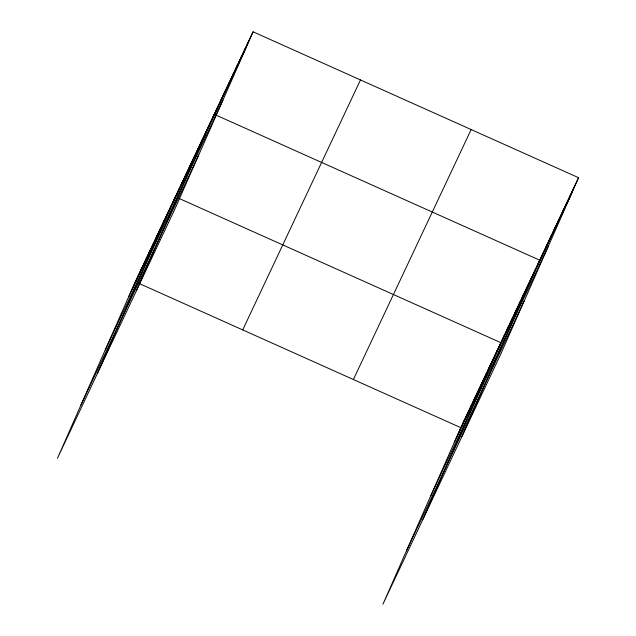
<?xml version="1.0" encoding="UTF-8"?>
<svg xmlns="http://www.w3.org/2000/svg" width="636" height="636" viewBox="0 0 636 636"><rect width="100%" height="100%" fill="white"/><g stroke="black" fill="none" stroke-linecap="round" stroke-linejoin="round"><path stroke-width="0.95" d="M132.391 288.895L138.95 274.036M136.032 281.168L142.591 266.309M139.674 273.448L146.224 258.59M143.315 265.721L149.865 250.862M146.956 257.993L153.507 243.135M150.597 250.266L157.148 235.407M154.23 242.539L160.789 227.68M157.871 234.811L164.43 219.953M161.512 227.084L168.063 212.225M165.153 219.364L171.704 204.506M97.483 373.316L175.345 196.778M172.682 203.385L179.233 188.526M176.57 195.141L183.12 180.282M180.449 186.889L187.008 172.03M184.337 178.637L190.887 163.778M188.224 170.392L194.775 155.534M192.112 162.14L198.663 147.282M195.999 153.896L202.55 139.038M199.879 145.644L206.438 130.785M203.766 137.392L210.325 122.533M136.343 290.827L214.205 114.289L539.694 260.18L461.831 436.725M211.542 120.896L218.092 106.037M215.429 112.651L221.98 97.793M219.317 104.399L225.867 89.541M223.196 96.147L229.755 81.297M227.084 87.903L233.635 73.045M230.971 79.651L237.522 64.793M234.859 71.407L241.41 56.548M238.746 63.155L245.297 48.296M242.626 54.911L249.185 40.052M253.072 31.8L175.202 208.338L57.447 458.302L135.309 281.764L253.072 31.8L578.553 177.698L500.691 354.236L382.928 604.2L460.798 427.662L578.553 177.698M457.88 434.793L464.431 419.935M461.521 427.066L468.072 412.208M465.162 419.339L471.713 404.48M468.804 411.611L475.354 396.753M472.445 403.884L478.995 389.025M476.078 396.164L482.637 381.306M479.719 388.437L486.27 373.578M483.36 380.71L489.911 365.851M487.001 372.982L493.552 358.124M490.642 365.255L497.193 350.396M422.972 519.215L500.834 342.669L178.954 198.392M498.163 349.283L504.722 334.425M502.05 341.031L508.609 326.173M505.938 332.787L512.489 317.928M509.826 324.535L516.376 309.676M513.713 316.283L520.264 301.424M517.601 308.039L524.151 293.18M521.48 299.787L528.039 284.928M525.368 291.542L531.919 276.684M529.255 283.29L535.806 268.432M537.03 266.794L543.581 251.935M540.91 258.542L547.469 243.683M544.798 250.298L551.356 235.439M548.685 242.046L555.236 227.187M552.573 233.794L559.124 218.943M556.46 225.549L563.011 210.691M560.348 217.297L566.899 202.439M564.227 209.053L570.786 194.195M568.115 200.801L574.674 185.943M128.758 296.622L246.514 46.659M105.218 349.975L222.982 100.011M80.979 404.949L198.742 154.985M242.721 329.909L360.477 79.945M353.385 379.517L471.149 129.553M454.239 442.521L572.003 192.549M430.707 495.873L548.471 245.909M406.46 550.848L524.223 300.884M138.918 283.386L460.798 427.662"/></g></svg>
